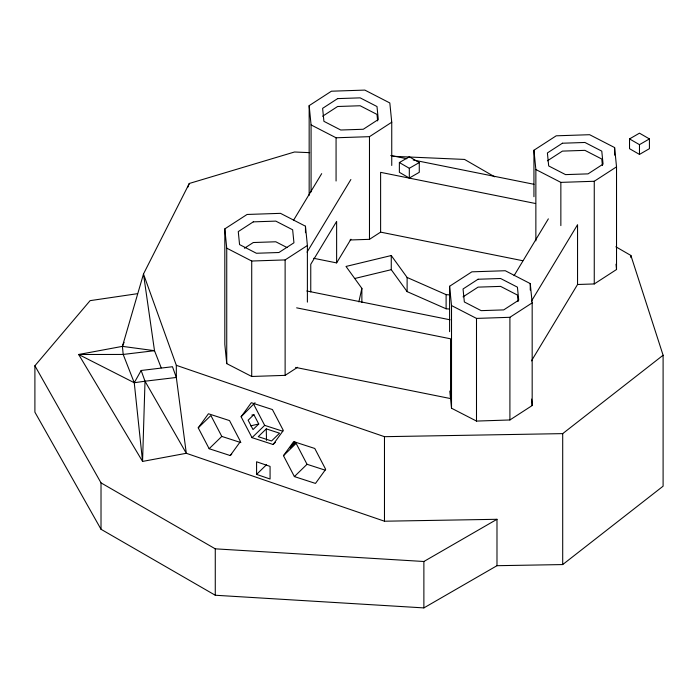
<?xml version="1.0" encoding="UTF-8"?>
<svg xmlns="http://www.w3.org/2000/svg" width="698" height="698" viewBox="0 0 698 698"><rect width="100%" height="100%" fill="white"/><g stroke="black" fill="none" stroke-linecap="round" stroke-linejoin="round"><path stroke-width="1.05" d="M161.221 367.863L154.502 350.693L122.42 346.365L78.673 354.497L134.252 382.731L145.01 381.213L186.305 453.29L176.324 377.461L172.467 366.729L141.144 370.481L145.01 381.213L142.558 461.422L186.305 453.29L384.476 521.214L496.985 519.295L496.985 565.694L423.878 607.906L215.272 595.246L101.018 529.276L34.9 412.16L34.9 365.761L90.103 300.646L137.462 293.684M358.859 301.885L361.869 288.37L346.016 266.444L391.264 255.538L407.117 277.464L446.109 294.626L449.338 294.87M145.01 381.213L176.324 377.461L176.324 365.324L143.491 273.982L154.502 350.693L123.188 354.444L78.673 354.497L142.558 461.422L134.252 382.731L123.188 354.444L122.42 346.365L143.491 273.982L189.298 183.469L294.504 151.998L309.668 152.661M122.42 346.365L124.069 342.343M187.649 187.492L189.298 183.469M134.252 382.731L141.144 370.481M293.579 220.21L321.682 173.645M307.033 252.161L350.876 179.517M313.69 258.295L336.628 262.902L350.937 239.205M514.068 275.658L548.358 218.849M531.466 301.091L577.551 224.721L577.551 284.496L531.466 360.866M198.232 427.822L208.432 413.757L229.529 420.597L240.444 441.502L230.244 455.558L209.147 448.718L198.232 427.822L210.883 415.519L221.798 436.416L240.889 442.602M241.115 416.767L251.315 402.711L272.412 409.552L283.327 430.448L273.136 444.504L252.03 437.663L241.115 416.767L255.04 402.711M283.475 455.681L293.666 441.625L314.772 448.465L325.678 469.361L315.487 483.426L294.382 476.586L283.475 455.681L296.127 443.387L307.033 464.283L325.12 470.147M294.635 441.529L289.967 447.968L295.812 442.279M209.147 448.718L221.798 436.416M253.863 414.638L248.13 420.205L253.016 429.575L258.749 424L253.863 414.638L251.838 415.101M230.244 455.558L231.736 454.11M252.03 437.663L264.682 425.37L282.769 431.224M266.27 428.886L258.26 436.678L271.548 440.979L279.549 433.196L266.27 428.886L266.505 440.386M273.136 444.504L275.361 442.331M256.585 474.396L256.585 461.779L270.074 466.395L270.074 479.02L256.585 474.396L266.566 464.685M294.382 476.586L307.033 464.283M176.324 365.324L384.476 436.678L562.701 433.624L663.1 355.238L630.879 255.459L615.845 246.778M496.985 565.694L562.701 564.569L663.1 486.183L663.1 355.238M309.162 195.335L309.162 105.634L331.428 91.202L364.845 90.094L389.824 102.955L391.744 122.237L391.744 165.47M322.616 116.226L337.631 106.497L360.151 105.756L376.999 114.42L377.644 120.92M297.601 367.288L285.124 375.367L251.716 376.475L226.737 363.614L224.817 344.332L224.817 228.883L247.083 214.461L280.491 213.344L305.471 226.204L307.39 245.495L307.39 302.129M309.162 105.634L311.081 124.916L336.07 137.776L369.478 136.668L391.744 122.237M244.448 248.244L253.278 242.529L275.806 241.778L287.035 247.554M224.817 228.883L226.737 248.165L251.716 261.026L285.124 259.918L307.39 245.495M350.082 239.981L369.478 239.335L380.611 232.129L522.758 260.72M533.944 196.714L533.944 150.236L556.21 135.813L589.618 134.705L614.606 147.557L616.526 166.848L616.526 269.524L594.26 283.946L577.551 284.496M547.398 160.828L562.413 151.108L584.933 150.358L601.781 159.031L602.426 165.531M533.944 150.236L535.863 169.527L560.852 182.379L594.26 181.271L616.526 166.848M449.599 331.655L449.599 286.267L471.865 271.836L505.273 270.728L530.253 283.589L532.173 302.88L532.173 405.547L509.906 419.969L476.498 421.077L451.519 408.225L449.809 391.081M463.044 296.859L478.06 287.131L500.588 286.389L517.427 295.053L518.073 301.553M449.599 286.267L451.519 305.55L476.498 318.41L509.906 317.302L532.173 302.88M399.369 162.547L409.316 156.806L419.271 162.547L419.271 172.31L409.316 178.051L399.369 172.31L399.369 162.547L409.316 168.288L419.271 162.547M629.526 138.911L639.473 133.17L649.419 138.911L649.419 148.674L639.473 154.415L629.526 148.674L629.526 138.911L639.473 144.652L649.419 138.911M34.9 365.761L101.018 482.876L215.272 548.837L423.878 561.497L496.985 519.295M354.427 278.572L391.264 269.69L407.117 291.616L446.109 308.786L449.338 309.031M250.661 425.859L258.749 424M393.061 156.3L464.545 159.432L494.62 176.795M390.784 155.488L406.812 158.716M413.225 160.008L534.005 184.298M535.584 203.519L380.611 172.345L380.611 232.129M306.823 290.987L450.044 319.797M296.65 307.844L450.559 338.8L450.559 398.584L295.577 367.401M253.767 404.465L264.682 425.37M615.994 264.167L616.526 269.524M531.536 399.116L532.173 405.547M639.473 144.652L639.473 154.415M630.879 255.459L630.879 257.623M614.606 147.557L614.606 155.122M594.26 181.271L594.26 283.946M562.701 433.624L562.701 564.569M560.852 182.379L560.852 225.611M535.863 169.527L535.863 240.854M530.253 283.589L530.253 290.071M509.906 317.302L509.906 419.969M476.498 318.41L476.498 421.077M451.519 305.55L451.519 408.225M446.109 294.626L446.109 308.786M423.878 561.497L423.878 607.906M409.316 168.288L409.316 178.051M407.117 277.464L407.117 291.616M391.264 255.538L391.264 269.69M384.476 436.678L384.476 521.214M369.478 136.668L369.478 239.335M361.869 288.37L361.869 302.531M336.628 262.902L336.628 221.423L310.758 264.28L310.758 291.939M336.07 137.776L336.07 181.009M311.081 124.916L311.081 191.924M305.471 226.204L305.471 232.739M285.124 259.918L285.124 375.367M251.716 261.026L251.716 376.475M226.737 248.165L226.737 363.614M215.272 548.837L215.272 595.246M101.018 482.876L101.018 529.276M337.631 98.61L322.616 108.338L323.916 121.339L340.755 130.011L363.283 129.261L378.29 119.533L376.999 106.532L360.151 97.86L337.631 98.61M253.278 221.859L238.271 231.588L239.562 244.588L256.402 253.261L278.93 252.51L293.945 242.791L292.645 229.782L275.806 221.118L253.278 221.859M562.413 143.221L547.398 152.941L548.689 165.95L565.537 174.613L588.056 173.872L603.072 164.143L601.781 151.134L584.933 142.471L562.413 143.221M478.06 279.244L463.044 288.972L464.345 301.972L481.184 310.645L503.712 309.895L518.719 300.166L517.427 287.166L500.588 278.502L478.06 279.244"/></g></svg>
